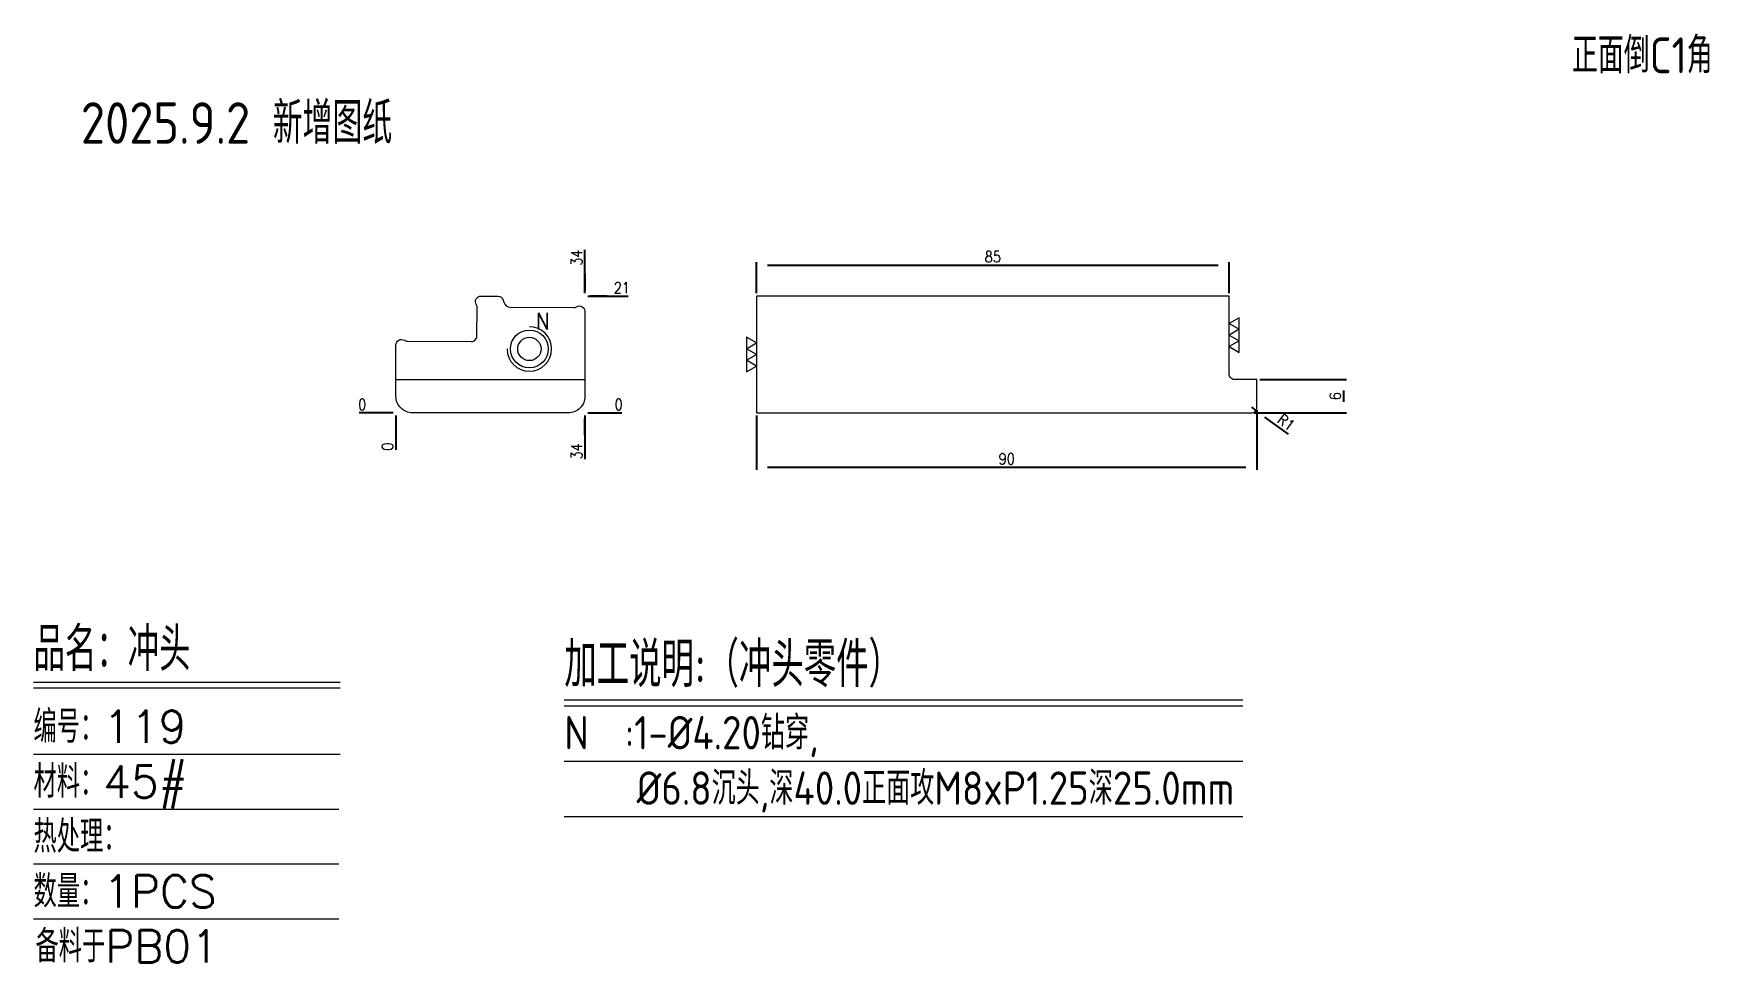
# Model space of a CAD drawing. Header units: millimetres. Extents: x 103027 to 103328, y 12035 to 12202.
import ezdxf
from ezdxf.enums import TextEntityAlignment as Align

# ---------------------------------------------------------------- set-up
doc = ezdxf.new("R2010")
doc.units = ezdxf.units.MM
doc.linetypes.add('HIDDEN', pattern=[0])
for name, color, linetype in [('DIM', 4, 'Continuous'), ('PH', 255, 'Continuous'), ('PUNCH', 2, 'Continuous'), ('TEXT', 4, 'Continuous')]:
    doc.layers.add(name, color=color, linetype=linetype)
doc.styles.add('chinesef_fs', font='simplex.shx', dxfattribs={"bigfont": 'gbcbig.shx'})
doc.styles.add('gbenor', font='gbenor.shx', dxfattribs={"bigfont": 'gbcbig.shx'})
doc.styles.get("Standard").update_dxf_attribs({"font": 'txt.shx', "width": 0.85, "bigfont": 'ctxt.shx'})
doc.dimstyles.new('T-2-WX', dxfattribs={"dimtxt": 2, "dimasz": 2, "dimexe": 0.5, "dimexo": 0.5, "dimgap": 0.5, "dimtad": 1, "dimtxsty": 'Standard', "dimblk": 'OPEN30', "dimcen": 0, "dimazin": 3, "dimtfac": 1, "dimtmove": 0, "dimatfit": 3, "dimldrblk": 'OPEN30', "dimlwd": -1, "dimlwe": -1})

# ---------------------------------------------------------------- blocks, each defined once
blk = doc.blocks.new('*D7579')
at = {"layer": 'Defpoints', "color": 0}
for p in [(103245.75, 12135.16), (103246.56, 12134.57)]:
    blk.add_point(p, dxfattribs=at)
at = {"layer": 'DIM', "color": 0}
for p, q in [((103245.75, 12135.16), (103246.56, 12134.57)), ((103252.44, 12130.3), (103248.18, 12133.4))]:
    blk.add_line(p, q, dxfattribs=at)
at = {"layer": 'DIM', "color": 0, "lineweight": 5, "insert": (103252, 12132.47), "char_height": 2, "attachment_point": 5, "rotation": 324.0275}
blk.add_mtext('R1', dxfattribs=at)
blk = doc.blocks.new('_Open30')
blk = doc.blocks.new('*D7580')
at = {"layer": 'Defpoints', "color": 0}
for p in [(103246.75, 12140.16), (103245.75, 12134.16), (103262.34, 12134.16)]:
    blk.add_point(p, dxfattribs=at)
at = {"layer": 'DIM', "color": 0}
for p, q in [((103247.25, 12140.16), (103262.84, 12140.16)), ((103262.34, 12138.16), (103262.34, 12136.16)), ((103246.25, 12134.16), (103262.84, 12134.16))]:
    blk.add_line(p, q, dxfattribs=at)
at = {"layer": 'DIM', "color": 0, "lineweight": 5, "insert": (103260.84, 12137.16), "char_height": 2, "attachment_point": 5, "rotation": 90}
blk.add_mtext('6', dxfattribs=at)
blk = doc.blocks.new('*D7581')
at = {"layer": 'Defpoints', "color": 0}
for p in [(103246.75, 12135.16), (103156.75, 12134.16), (103246.75, 12124.39)]:
    blk.add_point(p, dxfattribs=at)
at = {"layer": 'DIM', "color": 0}
for p, q in [((103156.75, 12133.66), (103156.75, 12123.89)), ((103246.75, 12134.66), (103246.75, 12123.89)), ((103158.75, 12124.39), (103244.75, 12124.39))]:
    blk.add_line(p, q, dxfattribs=at)
at = {"layer": 'DIM', "color": 0, "lineweight": 5, "insert": (103201.75, 12125.89), "char_height": 2, "attachment_point": 5}
blk.add_mtext('90', dxfattribs=at)
blk = doc.blocks.new('*D7582')
at = {"layer": 'Defpoints', "color": 0}
for p in [(103241.75, 12160.74), (103156.75, 12155.16), (103241.75, 12155.16)]:
    blk.add_point(p, dxfattribs=at)
at = {"layer": 'DIM', "color": 0}
for p, q in [((103156.75, 12155.66), (103156.75, 12161.24)), ((103158.75, 12160.74), (103239.75, 12160.74)), ((103241.75, 12155.66), (103241.75, 12161.24))]:
    blk.add_line(p, q, dxfattribs=at)
at = {"layer": 'DIM', "color": 0, "lineweight": 5, "insert": (103199.25, 12162.24), "char_height": 2, "attachment_point": 5}
blk.add_mtext('85', dxfattribs=at)
blk = doc.blocks.new('*D7583')
at = {"layer": 'Defpoints', "color": 0}
for p in [(103091.89, 12134.16), (103125.89, 12134.16), (103130.89, 12134.16)]:
    blk.add_point(p, dxfattribs=at)
at = {"layer": 'DIM', "color": 0}
blk.add_line((103126.39, 12134.16), (103132.53, 12134.16), dxfattribs=at)
at = {"layer": 'DIM', "color": 0, "lineweight": 5, "insert": (103131.96, 12135.66), "char_height": 2, "attachment_point": 5}
blk.add_mtext('0', dxfattribs=at)
blk = doc.blocks.new('*D7584')
at = {"layer": 'Defpoints', "color": 0}
for p in [(103125.89, 12155.16), (103130.89, 12155.16), (103091.89, 12134.16)]:
    blk.add_point(p, dxfattribs=at)
at = {"layer": 'DIM', "color": 0}
for p, q in [((103126.39, 12155.16), (103129.89, 12155.16)), ((103129.89, 12155.16), (103126.89, 12155.16)), ((103126.89, 12155.16), (103133.66, 12155.16))]:
    blk.add_line(p, q, dxfattribs=at)
at = {"layer": 'DIM', "color": 0, "lineweight": 5, "insert": (103132.53, 12156.66), "char_height": 2, "attachment_point": 5}
blk.add_mtext('21', dxfattribs=at)
blk = doc.blocks.new('*D7585')
at = {"layer": 'Defpoints', "color": 0}
for p in [(103086.89, 12134.16), (103091.89, 12134.16), (103091.89, 12134.16)]:
    blk.add_point(p, dxfattribs=at)
at = {"layer": 'DIM', "color": 0}
blk.add_line((103091.39, 12134.16), (103085.26, 12134.16), dxfattribs=at)
at = {"layer": 'DIM', "color": 0, "lineweight": 5, "insert": (103085.83, 12135.66), "char_height": 2, "attachment_point": 5}
blk.add_mtext('0', dxfattribs=at)
blk = doc.blocks.new('*D7586')
at = {"layer": 'Defpoints', "color": 0}
for p in [(103091.89, 12134.16), (103125.89, 12134.16), (103125.89, 12129.16)]:
    blk.add_point(p, dxfattribs=at)
at = {"layer": 'DIM', "color": 0}
for p, q in [((103125.89, 12133.66), (103125.89, 12130.16)), ((103125.89, 12130.16), (103125.89, 12133.16)), ((103125.89, 12133.16), (103125.89, 12125.82))]:
    blk.add_line(p, q, dxfattribs=at)
at = {"layer": 'DIM', "color": 0, "lineweight": 5, "insert": (103124.39, 12127.24), "char_height": 2, "attachment_point": 5, "rotation": 90}
blk.add_mtext('34', dxfattribs=at)
blk = doc.blocks.new('*D7587')
at = {"layer": 'Defpoints', "color": 0}
for p in [(103091.89, 12134.16), (103091.89, 12134.16), (103091.89, 12129.16)]:
    blk.add_point(p, dxfattribs=at)
at = {"layer": 'DIM', "color": 0}
blk.add_line((103091.89, 12133.66), (103091.89, 12127.52), dxfattribs=at)
at = {"layer": 'DIM', "color": 0, "lineweight": 5, "insert": (103090.39, 12128.09), "char_height": 2, "attachment_point": 5, "rotation": 90}
blk.add_mtext('0', dxfattribs=at)
blk = doc.blocks.new('*D7588')
at = {"layer": 'Defpoints', "color": 0}
for p in [(103125.89, 12160.16), (103125.89, 12155.16), (103091.89, 12134.16)]:
    blk.add_point(p, dxfattribs=at)
at = {"layer": 'DIM', "color": 0}
for p, q in [((103125.89, 12156.16), (103125.89, 12163.49)), ((103125.89, 12155.66), (103125.89, 12159.16)), ((103125.89, 12159.16), (103125.89, 12156.16))]:
    blk.add_line(p, q, dxfattribs=at)
at = {"layer": 'DIM', "color": 0, "lineweight": 5, "insert": (103124.39, 12162.07), "char_height": 2, "attachment_point": 5, "rotation": 90}
blk.add_mtext('34', dxfattribs=at)

msp = doc.modelspace()

# ---------------------------------------------------------------- linework, layer by layer
at = {"layer": 'DIM', "color": 4, "linetype": 'Continuous', "lineweight": 5}
for p, q in [((103026.718, 12085.715), (103081.878, 12085.715)), ((103026.718, 12084.698), (103081.878, 12084.698)), ((103026.718, 12072.79), (103081.878, 12072.79)), ((103026.718, 12062.914), (103081.638, 12062.914)), ((103026.718, 12053.039), (103081.638, 12053.039)), ((103026.718, 12043.163), (103081.638, 12043.163))]:
    msp.add_line(p, q, dxfattribs=at)
at = {"layer": 'DIM', "color": 8, "lineweight": 5}
for p, q in [((103122.174, 12082.545), (103244.182, 12082.545)), ((103122.174, 12081.495), (103244.182, 12081.495)), ((103122.174, 12071.535), (103244.182, 12071.535)), ((103122.174, 12061.575), (103244.182, 12061.575))]:
    msp.add_line(p, q, dxfattribs=at)
at = {"layer": 'PUNCH', "linetype": 'HIDDEN', "lineweight": 5, "ltscale": 0.5}
msp.add_line((103091.895, 12140.157), (103125.895, 12140.157), dxfattribs=at)
at = {"layer": 'PUNCH', "lineweight": 5}
msp.add_lwpolyline([(103105.454, 12146.976, 0.4143318), (103106.461, 12147.97), (103106.495, 12153.108, 0.1395991), (103106.348, 12153.636, -0.5855949), (103107.202, 12155.157), (103110.241, 12155.157, -0.3417167), (103111.209, 12154.408), (103111.294, 12154.08, 0.3394434), (103112.446, 12153.181), (103123.847, 12153.088, 0.1395991), (103124.375, 12153.234, -0.5850641), (103125.895, 12152.38), (103125.895, 12137.157, -0.4142136), (103122.895, 12134.157), (103094.895, 12134.157, -0.4142136), (103091.895, 12137.157), (103091.895, 12146.364, -0.5901487), (103093.427, 12147.21, 0.1395991), (103093.953, 12147.056)], format="xyb", close=True, dxfattribs=at)
for radius in [3.4, 2.1]:
    msp.add_circle((103115.895, 12145.657), radius, dxfattribs=at)
msp.add_arc((103115.895, 12145.657), 4, 180, 90, dxfattribs=at)
at = {"layer": 'TEXT', "color": 2, "lineweight": 5}
msp.add_lwpolyline([(103241.753, 12141.157), (103241.753, 12155.157), (103156.753, 12155.157), (103156.753, 12134.157), (103245.753, 12134.157, 0.4142136), (103246.753, 12135.157), (103246.753, 12140.157), (103242.753, 12140.157, -0.4142136)], format="xyb", close=True, dxfattribs=at)
at = {"layer": 'TEXT', "lineweight": 5}
for points in [[(103243.553, 12151.275), (103241.753, 12150.236), (103243.553, 12149.197), (103241.753, 12148.157), (103243.553, 12147.118), (103241.753, 12146.079), (103243.553, 12145.04), (103243.553, 12151.275)], [(103154.953, 12141.54), (103156.753, 12142.579), (103154.953, 12143.618), (103156.753, 12144.657), (103154.953, 12145.697), (103156.753, 12146.736), (103154.953, 12147.775), (103154.953, 12141.54)]]:
    msp.add_lwpolyline(points, close=True, dxfattribs=at)

# ---------------------------------------------------------------- texts
at = {"layer": 'DIM', "color": 7, "lineweight": 5, "width": 0.85}
msp.add_text('N', height=3, dxfattribs=at).set_placement((103118.308, 12150.648), align=Align.MIDDLE_CENTER)
at = {"layer": 'DIM', "color": 3, "linetype": 'Continuous', "lineweight": 5, "style": 'chinesef_fs'}
for s, height, p in [('品名：冲头', 7.8423, (103026.718, 12087.748)), ('编号：119', 5.8091, (103026.718, 12074.823)), ('材料：45#', 5.8091, (103026.718, 12064.947)), ('热处理： ', 5.8091, (103026.718, 12055.072)), ('数量：1PCS', 5.8091, (103026.718, 12045.196)), ('备料于PB01', 5.8091, (103027.071, 12035.321))]:
    msp.add_text(s, height=height, dxfattribs=at).set_placement(p)
at = {"layer": 'DIM', "color": 4, "lineweight": 5, "style": 'gbenor'}
for s, height, p in [('加工说明:（冲头零件）', 8.1, (103122.174, 12084.855)), ('N  :1-%%c4.20钻穿,', 6, (103122.174, 12073.635)), ('    %%C6.8沉头,深40.0正面攻M8xP1.25深25.0mm', 6, (103122.174, 12063.675))]:
    msp.add_text(s, height=height, dxfattribs=at).set_placement(p)
at = {"layer": 'PH', "color": 6, "linetype": 'Continuous', "lineweight": 5, "style": 'gbenor'}
msp.add_text('2025.9.2 新增图纸', height=7.46496, dxfattribs=at).set_placement((103063.232, 12186.679), align=Align.MIDDLE)
at = {"layer": 'TEXT', "color": 4, "lineweight": 5, "style": 'gbenor'}
msp.add_text('正面倒C1角', height=6.4521, dxfattribs=at).set_placement((103303.436, 12195.232))

# ---------------------------------------------------------------- dimensions: what is measured, and where the dimension line sits
at = {"layer": 'DIM', "lineweight": 5}
for feature_location, offset, dtype, origin, picture, middle in [((103125.895, 12155.157), (0, 5), 1, (103091.895, 12134.157), '*D7588', (103124.395, 12162.074)), ((103125.895, 12155.157), (5, 0), 0, (103091.895, 12134.157), '*D7584', (103132.528, 12156.657)), ((103091.894566173, 12134.157348801), (-5, 0), 0, (103091.894566173, 12134.157348801), '*D7585', (103085.827899506, 12135.657348801)), ((103125.894566193, 12134.157348801), (5, 0), 0, (103091.894566173, 12134.157348801), '*D7583', (103131.961232859, 12135.657348801)), ((103091.894566173, 12134.157348801), (0, -5), 1, (103091.894566173, 12134.157348801), '*D7587', (103090.394566173, 12128.090682134)), ((103125.895, 12134.157), (0, -5), 1, (103091.895, 12134.157), '*D7586', (103124.395, 12127.241))]:
    dim = msp.add_ordinate_dim(feature_location=feature_location, offset=offset, dtype=dtype, origin=origin, dimstyle='T-2-WX', dxfattribs=at)
    dim.commit()
    dim.dimension.update_dxf_attribs({"geometry": picture, "text_midpoint": middle})
for base, p1, p2, picture, middle in [((103241.753, 12160.743), (103156.753, 12155.157), (103241.753, 12155.157), '*D7582', (103199.253, 12162.243)), ((103246.753, 12124.394), (103156.753, 12134.157), (103246.753, 12135.157), '*D7581', (103201.753, 12125.894))]:
    dim = msp.add_linear_dim(base=base, p1=p1, p2=p2, dimstyle='T-2-WX', dxfattribs=at)
    dim.commit()
    dim.dimension.update_dxf_attribs({"geometry": picture, "text_midpoint": middle})
dim = msp.add_linear_dim(base=(103262.341, 12134.157), p1=(103246.753, 12140.157), p2=(103245.753, 12134.157), angle=270, dimstyle='T-2-WX', dxfattribs=at)
dim.commit()
dim.dimension.update_dxf_attribs({"geometry": '*D7580', "text_midpoint": (103260.841, 12137.157)})
dim = msp.add_radius_dim(center=(103245.753, 12135.157), mpoint=(103246.562, 12134.57), dimstyle='T-2-WX', dxfattribs=at)
dim.commit()
dim.dimension.update_dxf_attribs({"geometry": '*D7579', "text_midpoint": (103252.002, 12132.475)})

doc.saveas('drawing.dxf')
